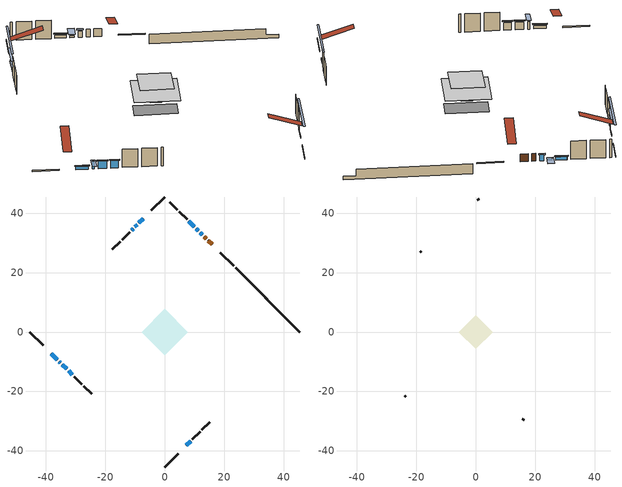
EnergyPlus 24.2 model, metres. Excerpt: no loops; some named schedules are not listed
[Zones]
conditioned space
 floor outside (Floor1 construction): -1.9,0 0,1.9 1.9,0 0,-1.9 z1.37
 floor adiabatic (AdiabaticFloorConstruction): -7.74,0 0,7.74 7.74,0 0,-7.74 z3.81
 floor foundation (Slab1 construction): -5.39,1.94 -1.94,5.39 5.39,-1.94 1.94,-5.39 z-1.22
 wall outside (RimJoist1 construction): 0,-45.38 4.49,-40.89 / -45.38,0 -40.89,-4.49 / 0,45.38 -4.49,40.89 / 23.17,22.21 18.68,26.7 z1.37:1.67
 wall outside (AdiabaticWallConstruction 1): 15.92,29.47 14.62,30.76 / 13.97,31.42 13.32,32.06 z1.37:3.4
 wall outside (AdiabaticWallConstruction): 12.67,32.72 11.98,33.4 z1.37:2.97; -38.13,-7.26 -36.08,-9.31 / 9.97,35.41 8.14,37.25 z1.37:2.18; -35.42,-9.96 -35.1,-10.29 z1.37:3.4; 7.26,-38.13 8.66,-36.72 / -7.26,38.13 -8.66,36.72 / 11.33,34.06 10.63,34.76 z1.37:1.85; -9.31,36.07 -10.02,35.37 z1.37:2.36; -34.44,-10.94 -33,-12.38 z1.37:3.3; -32.35,-13.03 -31.04,-14.35 z1.37:3.35; -10.67,34.71 -11.14,34.24 z1.37:2.29
 wall outside (Wall1 construction): 9.31,-36.07 11.86,-33.52 / -30.38,-15 -27.83,-17.55 / -11.79,33.59 -14.34,31.04 / 7.48,37.9 4.93,40.45 z1.37:6.25
 wall outside (Wall2 construction): 12.52,-32.86 15.11,-30.27 / -27.18,-18.21 -24.58,-20.8 / -15,30.39 -17.59,27.79 / 4.28,41.11 1.68,43.7 z1.37:6.25
 wall foundation (FoundationWall1 construction): 23.83,21.55,-1.22 23.83,21.55,1.37 43.23,2.16,1.37 43.23,2.16,-0.32 45.38,0,-0.32 45.38,0,-1.22
 window (WindowConstruction 6): 12.67,32.72 11.98,33.4 z1.37:2.97
 window (WindowConstruction 5): -38.12,-7.26 -36.08,-9.31 z1.37:2.18
 window (WindowConstruction 7): -35.42,-9.96 -35.1,-10.29 z1.37:3.4
 window (WindowConstruction 8): 7.26,-38.12 8.66,-36.73 z1.37:1.85
 window (WindowConstruction 9): -7.26,38.12 -8.66,36.73 z1.37:1.85
 window (WindowConstruction 10): 11.33,34.06 10.63,34.76 z1.37:1.85
 window (WindowConstruction): -9.31,36.07 -10.01,35.37 z1.37:2.36
 window (WindowConstruction 1): -34.44,-10.94 -33.01,-12.38 z1.37:3.3
 window (WindowConstruction 2): -32.35,-13.03 -31.04,-14.34 z1.37:3.35
 window (WindowConstruction 3): -10.67,34.71 -11.14,34.25 z1.37:2.28
 window (WindowConstruction 4): 9.97,35.41 8.14,37.25 z1.37:2.18
 door (Door): 15.92,29.47 14.62,30.76 z1.37:3.4
 door (Door 1): 13.97,31.42 13.32,32.06 z1.37:3.4
 ceiling adiabatic (AdiabaticFloorConstruction): 0,-7.74 7.74,0 0,7.74 -7.74,0 z3.81
attic - vented
 floor to conditioned space (Floor2 construction Reversed): -5.67,0 0,5.67 5.67,0 0,-5.67 z6.25
 wall outside (Wall3 construction): 15.77,-29.61 16.14,-29.24 / -23.93,-21.46 -23.56,-21.83 / -18.25,27.13 -18.62,26.77 / 1.03,44.36 0.66,44.73 z1.37:6.25
 roof outside (Roof1 construction): 6.6,-38.78,6.25 1.08,-33.26,8.85 -0.38,-34.71,8.85 5.15,-40.24,6.25; -38.78,-6.6,6.25 -33.26,-1.08,8.85 -34.71,0.38,8.85 -40.24,-5.15,6.25; -6.6,38.78,6.25 -1.08,33.26,8.85 0.38,34.71,8.85 -5.15,40.24,6.25; 16.57,28.81,6.25 11.05,23.29,8.85 12.51,21.83,8.85 18.03,27.36,6.25
shading: 11.77,33.61 12.88,32.51 13.31,32.94 12.2,34.04 z3.27; -35.87,-9.52 -38.34,-7.05 -38.66,-7.37 -36.19,-9.84 z2.48; -34.89,-10.5 -35.63,-9.75 -37.79,-11.91 -37.04,-12.65 z3.7; 12.75,-32.63 3.16,-42.22 3.49,-42.55 13.08,-32.96 z7.64; -12.75,32.63 -3.16,42.22 -3.49,42.55 -13.08,32.96 z7.64; 10.42,34.97 11.54,33.85 13.7,36 12.57,37.12 z2.15; -11.95,33.43 -7.38,38.01 -7.7,38.33 -12.28,33.76 z5.1; -32.79,-12.59 -34.65,-10.73 -34.98,-11.06 -33.12,-12.91 z3.6; -30.83,-14.56 -32.56,-12.82 -32.88,-13.15 -31.15,-14.88 z3.65; -12,33.38 -9.81,35.57 -10.14,35.9 -12.32,33.71 z3.5; 7.93,37.46 10.18,35.2 10.51,35.53 8.25,37.78 z2.48
[Building]
Building 1: Terrain=Suburbs
[Site:Location]
Calgary Intl AP_AB: Latitude {deg}=51.11; Longitude {deg}=-114.02; Time Zone {hr}=-7; Elevation {m}=1084; Keep Site Location Information=Yes
[Site:GroundTemperature:Shallow]
0.326196, -1.55603, -1.70677, -0.813554, 2.7722, 6.34125, 9.43543, 11.3955, 11.562, 9.96783, 6.95256, 3.49299
[Site:WaterMainsTemperature]
Calculation Method=Schedule; Temperature Schedule=mains temperature schedule
[Material] Roughness=Rough; Thermal Absorptance=0.9
Name | Thickness {m} | Conductivity {W/m-K} | Density {kg/m3} | Specific Heat {J/kg-K} | Solar Absorptance | Visible Absorptance
asphalt or fiberglass shingles | 0.00635 | 0.162714 | 1121.4 | 1465.45 | 0.4 | 0.4
ceiling loosefill ins | 0.169333 | 0.0480833 | 16.02 | 1046.75 | 0.7 | 0.7
ceiling stud and cavity | 0.1397 | 0.419767 | 65.682 | 1177.47 | 0.7 | 0.7
concrete 4.0 in. | 0.1016 | 1.803125 | 2242.8 | 837.4 | 0.7 | 0.7
concrete 8.0 in. | 0.2032 | 1.803125 | 2242.8 | 837.4 | 0.7 | 0.7
door material | 0.04445 | 0.0451087 | 512.64 | 1214.23 | 0.7 | 0.7
exterior vertical ins | 0.00277415 | 0.029427 | 32.04 | 1214.23 | 0.7 | 0.7
floor covering | 0.0127 | 0.0433444 | 54.468 | 1339.84 | 0.6 | 0.6
floor rigid ins | 0.051816 | 0.029427 | 32.04 | 1214.23 | 0.7 | 0.7
floor rigid ins 1; wall rigid ins | 0.512978 | 0.029427 | 32.04 | 1214.23 | 0.7 | 0.7
floor stud and cavity | 0.1397 | 0.338764 | 92.3553 | 1139.71 | 0.7 | 0.7
floor stud and cavity 1 | 0.1397 | 1.75129 | 37.0049 | 1207.88 | 0.7 | 0.7
furniture material conditioned space 1 | 0.1524 | 0.115458 | 640.8 | 1214.23 | 0.6 | 0.6
gypsum board | 0.0127 | 0.160291 | 801 | 837.4 | 0.6 | 0.6
gypsum board 1 | 0.0127 | 0.160291 | 801 | 837.4 | 0.7 | 0.7
osb sheathing 0.5 in. | 0.0127 | 0.115458 | 512.64 | 1214.23 | 0.7 | 0.7
osb sheathing 0.75 in. | 0.01905 | 0.115458 | 512.64 | 1214.23 | 0.7 | 0.7
osb sheathing 2.0 in. | 0.0508 | 0.115458 | 512.64 | 1214.23 | 0.7 | 0.7
rim joist stud and cavity | 0.0508 | 0.0285197 | 125.044 | 1163.47 | 0.6 | 0.6
slab rigid ins | 0.000517642 | 0.029427 | 32.04 | 1214.23 | 0.7 | 0.7
wall stud and cavity | 0.1397 | 0.109584 | 139.0536 | 1170.24 | 0.7 | 0.7
wall stud and cavity 1 | 0.1397 | 0.109735 | 139.0536 | 1170.24 | 0.7 | 0.7
wall stud and cavity 2 | 0.0889 | 6.9971 | 50.32683 | 1063.81 | 0.6 | 0.6
wall stud and cavity 3 | 0.0889 | 0.380278 | 52.3479 | 1209.89 | 0.7 | 0.7
wall stud and cavity 4 | 0.0889 | 0.391764 | 83.0341 | 1211.67 | 0.7 | 0.7
wood siding | 0.0254 | 0.102417 | 544.68 | 1172.36 | 0.4 | 0.4
wood siding 1 | 0.00254 | 0.102417 | 544.68 | 1172.36 | 0.4 | 0.4
wood siding 2; wood siding 3; wood siding 4 | 0.0254 | 0.102417 | 544.68 | 1172.36 | 0.7 | 0.7
[WindowMaterial:SimpleGlazingSystem]
Name | U-Factor {W/m2-K} | Solar Heat Gain Coefficient
WindowMaterial | 4.800749 | 0.65
WindowMaterial 1 | 2.91338 | 0.67
WindowMaterial 2 | 3.863879 | 0.7
WindowMaterial 3 | 3.05079 | 0.53
WindowMaterial 4 | 4.68776 | 0.65
WindowMaterial 5 | 4.59748 | 0.66
WindowMaterial 6 | 2.779381 | 0.66
WindowMaterial 7 | 2.99003 | 0.61
WindowMaterial 8 | 5.54002 | 0.61
[Construction]
AdiabaticFloorConstruction: floor stud and cavity 1, floor rigid ins 1, osb sheathing 0.75 in., floor covering
AdiabaticWallConstruction: wood siding 3, wall rigid ins, wall stud and cavity 3, gypsum board
AdiabaticWallConstruction 1: wood siding 4, wall rigid ins, wall stud and cavity 3, gypsum board
Door; Door 1: door material
Floor1 construction: floor stud and cavity, floor rigid ins, osb sheathing 0.75 in., floor covering
Floor2 construction Reversed: gypsum board, ceiling stud and cavity, ceiling loosefill ins
FoundationWall1 construction: concrete 8.0 in., gypsum board 1
furniture construction conditioned space 1: furniture material conditioned space 1
PartitionWallConstruction: gypsum board, wall stud and cavity 4, gypsum board
RimJoist1 construction: wood siding 2, osb sheathing 2.0 in., rim joist stud and cavity
Roof1 construction: asphalt or fiberglass shingles
Slab1 construction: slab rigid ins, concrete 4.0 in.
Wall1 construction: wood siding, osb sheathing 0.5 in., wall stud and cavity, gypsum board
Wall2 construction: wood siding, osb sheathing 0.5 in., wall stud and cavity 1, gypsum board
Wall3 construction: wood siding 1, wall stud and cavity 2
WindowConstruction: WindowMaterial
WindowConstruction 1: WindowMaterial 1
WindowConstruction 10; WindowConstruction 8; WindowConstruction 9: WindowMaterial 8
WindowConstruction 2: WindowMaterial 2
WindowConstruction 3: WindowMaterial 3
WindowConstruction 4: WindowMaterial 4
WindowConstruction 5: WindowMaterial 5
WindowConstruction 6: WindowMaterial 6
WindowConstruction 7: WindowMaterial 7
[Zone] Multiplier=1; Part of Total Floor Area=Yes
Name | Volume {m3}
attic - vented | 27.1684
conditioned space | 441.7
[Space]
Name | Zone | Volume {m3}
attic - vented 1 | attic - vented | 27.1684
conditioned space 1 | conditioned space | 441.7
[ZoneInfiltration:EffectiveLeakageArea]
infil attic - vented 1: Zone or Space=attic - vented 1; Schedule=Always On Discrete; Effective Air Leakage Area {cm2}=2204.23; Stack Coefficient=0.000520147; Wind Coefficient=1.54093e-05
[ZoneMixing]
whole house fan mix: Zone or Space=attic - vented; Schedule=Always On Continuous; Design Flow Rate Calculation Method=Flow/Zone; Design Flow Rate {m3/s}=0; Source Zone or Space=conditioned space
[SurfaceProperty:ExposedFoundationPerimeter]
Slab1: Exposed Perimeter Calculation Method=TotalExposedPerimeter; Total Exposed Perimeter {m}=30.48
[InternalMass] Zone or ZoneList=conditioned space; Space or SpaceList=conditioned space 1
Name | Construction | Surface Area {m2}
furniture mass conditioned space 1 | furniture construction conditioned space 1 | 71.0362
partition wall mass | PartitionWallConstruction | 177.59
[Lights]
interior lighting: Zone or ZoneList or Space or SpaceList=conditioned space 1; Schedule=interior lighting schedule; Design Level Calculation Method=LightingLevel; Lighting Level {W}=343.2; Return Air Fraction=0; Fraction Radiant=0.6; Fraction Visible=0.2; Fraction Replaceable=1
[People]
occupants: Zone or ZoneList or Space or SpaceList=conditioned space 1; Number of People Schedule=occupants schedule; Number of People Calculation Method=People; Number of People=3; Fraction Radiant=0.314171; Sensible Heat Fraction=0.56303; Activity Level Schedule=occupants activity schedule; Carbon Dioxide Generation Rate {m3/s-W}=0; Enable ASHRAE 55 Comfort Warnings=No; Mean Radiant Temperature Calculation Type=EnclosureAveraged
[ElectricEquipment] Zone or ZoneList or Space or SpaceList=conditioned space 1; Design Level Calculation Method=EquipmentLevel
Name | Schedule | Design Level {W} | Fraction Latent | Fraction Radiant | Fraction Lost
clothes dryer | clothes dryer schedule | 140.772 | 0.015 | 0.081 | 0.85
clothes washer | clothes washer schedule | 32.1985 | 0.03 | 0.162 | 0.7
cooking range | cooking range schedule | 215.147 | 0.08 | 0.432 | 0.2
dishwasher | dishwasher schedule | 66.8632 | 0.3 | 0.18 | 0.4
fridge | fridge schedule | 72.9452 | 0 | 0.6 | 0
mech vent house fan | mech vent house fan schedule | 0 | 0 | 0 | 1
mech vent house fan cfis | mech vent house fan cfis schedule | 0 | 0 | 0 | 0
misc plug loads | misc plug loads schedule | 494.7 | 0.045 | 0.513 | 0.1
whole house fan | Always On Discrete | 0 | 0 | 0 | 1
[OtherEquipment] Zone or ZoneList or Space or SpaceList=conditioned space 1; Design Level Calculation Method=EquipmentLevel
Name | Fuel Type | Schedule | Design Level {W} | Fraction Latent | Fraction Radiant | Fraction Lost
clothes dryer 1 | Electricity | clothes dryer schedule | 0 | 0.015 | 0.081 | 0.85
cooking range 1 | Electricity | cooking range schedule | 0 | 0.08 | 0.432 | 0.2
general water use latent | None | general water use schedule | 62.594 | 1 | 0 | 0
general water use sensible | None | general water use schedule | -61.6891 | 0 | 0.6 | 0
mech vent house fan latent load | None | Always On Discrete | 0 | 1 | 0 | 0
mech vent house fan sensible load | None | Always On Discrete | 0 | 0 | 0 | 0
water heater energy adjustment1 | NaturalGas | Always On Discrete | 0.01 | 0 | 0 | 1
[ZoneInfiltration:DesignFlowRate] Zone or ZoneList or Space or SpaceList=conditioned space 1; Schedule=Always On Discrete; Design Flow Rate Calculation Method=Flow/Zone; Design Flow Rate {m3/s}=0
infil flow; natural vent flow; whole house fan flow
[Foundation:Kiva]
Foundation Kiva 1: Initial Indoor Air Temperature {C}=18; Wall Height Above Grade {m}=1.37002; Wall Depth Below Slab {m}=0.2032; Custom Block Material Name 1=exterior vertical ins; Custom Block Depth 1 {m}=2.59001; Custom Block X Position 1 {m}=0.2159; Custom Block Z Position 1 {m}=0
[Foundation:Kiva:Settings]
Soil Conductivity {W/m-K}=0.849921; Soil Density {kg/m3}=1842.3; Soil Specific Heat {J/kg-K}=418.7; Ground Solar Absorptivity=0.9; Ground Thermal Absorptivity=0.9; Ground Surface Roughness {m}=0.03; Far-Field Width {m}=40; Deep-Ground Boundary Condition=ZeroFlux; Deep-Ground Depth {m}=40; Minimum Cell Dimension {m}=0.2; Maximum Cell Growth Coefficient=3; Simulation Timestep=Timestep
[Exterior:Lights]
exterior lighting: Schedule=exterior lighting schedule; Design Level {W}=75.6
[Schedule:Constant]
Name | Hourly Value
Always On Continuous; mech vent house fan schedule; mech vent house fan cfis schedule; Always On Discrete | 1
occupants activity schedule | 117.228
fridge schedule | 0
[Schedule:Day:Interval]
interior lighting schedule day: No, 01:00, 0.108182, 04:00, 0.0901515, 05:00, 0.0991667, 06:00, 0.162273, 07:00, 0.270455, 08:00, 0.342576, 10:00, 0.369621, 11:00, 0.351591, 12:00, 0.333561, 13:00, 0.324545, 14:00, 0.31553, 15:00, 0.333561, 16:00, 0.369621, 17:00, 0.450758, 18:00, 0.585985, 19:00, 0.775303, 20:00, 0.955606, 21:00, 0.991667, 22:00, 0.712197, 23:00, 0.360606, 24:00, 0.162273
interior lighting schedule default day: No, 24:00, 0
[Schedule:Week:Daily]
interior lighting schedule Week Rule - Jan1-Jan27: interior lighting schedule day, interior lighting schedule day, interior lighting schedule day, interior lighting schedule day, interior lighting schedule day, interior lighting schedule day, interior lighting schedule day, interior lighting schedule default day, interior lighting schedule default day, interior lighting schedule default day, interior lighting schedule default day, interior lighting schedule default day
interior lighting schedule Week Rule - Jan28-Feb3: interior lighting schedule day, interior lighting schedule day, interior lighting schedule day, interior lighting schedule day, interior lighting schedule day 1, interior lighting schedule day 1, interior lighting schedule day 1, interior lighting schedule default day, interior lighting schedule default day, interior lighting schedule default day, interior lighting schedule default day, interior lighting schedule default day
interior lighting schedule Week Rule - Feb4-Feb24: interior lighting schedule day 1, interior lighting schedule day 1, interior lighting schedule day 1, interior lighting schedule day 1, interior lighting schedule day 1, interior lighting schedule day 1, interior lighting schedule day 1, interior lighting schedule default day, interior lighting schedule default day, interior lighting schedule default day, interior lighting schedule default day, interior lighting schedule default day
interior lighting schedule Week Rule - Feb25-Mar3: interior lighting schedule day 1, interior lighting schedule day 1, interior lighting schedule day 1, interior lighting schedule day 1, interior lighting schedule day 2, interior lighting schedule day 2, interior lighting schedule day 2, interior lighting schedule default day, interior lighting schedule default day, interior lighting schedule default day, interior lighting schedule default day, interior lighting schedule default day
interior lighting schedule Week Rule - Mar4-Mar31: interior lighting schedule day 2, interior lighting schedule day 2, interior lighting schedule day 2, interior lighting schedule day 2, interior lighting schedule day 2, interior lighting schedule day 2, interior lighting schedule day 2, interior lighting schedule default day, interior lighting schedule default day, interior lighting schedule default day, interior lighting schedule default day, interior lighting schedule default day
interior lighting schedule Week Rule - Apr1-Apr28: interior lighting schedule day 3, interior lighting schedule day 3, interior lighting schedule day 3, interior lighting schedule day 3, interior lighting schedule day 3, interior lighting schedule day 3, interior lighting schedule day 3, interior lighting schedule default day, interior lighting schedule default day, interior lighting schedule default day, interior lighting schedule default day, interior lighting schedule default day
interior lighting schedule Week Rule - Apr29-May5: interior lighting schedule day 3, interior lighting schedule day 3, interior lighting schedule day 4, interior lighting schedule day 4, interior lighting schedule day 4, interior lighting schedule day 4, interior lighting schedule day 4, interior lighting schedule default day, interior lighting schedule default day, interior lighting schedule default day, interior lighting schedule default day, interior lighting schedule default day
interior lighting schedule Week Rule - May6-May26: interior lighting schedule day 4, interior lighting schedule day 4, interior lighting schedule day 4, interior lighting schedule day 4, interior lighting schedule day 4, interior lighting schedule day 4, interior lighting schedule day 4, interior lighting schedule default day, interior lighting schedule default day, interior lighting schedule default day, interior lighting schedule default day, interior lighting schedule default day
interior lighting schedule Week Rule - May27-Jun2: interior lighting schedule day 4, interior lighting schedule day 4, interior lighting schedule day 4, interior lighting schedule day 4, interior lighting schedule day 4, interior lighting schedule day 5, interior lighting schedule day 5, interior lighting schedule default day, interior lighting schedule default day, interior lighting schedule default day, interior lighting schedule default day, interior lighting schedule default day
interior lighting schedule Week Rule - Jun3-Jun30: interior lighting schedule day 5, interior lighting schedule day 5, interior lighting schedule day 5, interior lighting schedule day 5, interior lighting schedule day 5, interior lighting schedule day 5, interior lighting schedule day 5, interior lighting schedule default day, interior lighting schedule default day, interior lighting schedule default day, interior lighting schedule default day, interior lighting schedule default day
interior lighting schedule Week Rule - Jul1-Jul28: interior lighting schedule day 6, interior lighting schedule day 6, interior lighting schedule day 6, interior lighting schedule day 6, interior lighting schedule day 6, interior lighting schedule day 6, interior lighting schedule day 6, interior lighting schedule default day, interior lighting schedule default day, interior lighting schedule default day, interior lighting schedule default day, interior lighting schedule default day
interior lighting schedule Week Rule - Jul29-Aug4: interior lighting schedule day 6, interior lighting schedule day 6, interior lighting schedule day 6, interior lighting schedule day 7, interior lighting schedule day 7, interior lighting schedule day 7, interior lighting schedule day 7, interior lighting schedule default day, interior lighting schedule default day, interior lighting schedule default day, interior lighting schedule default day, interior lighting schedule default day
interior lighting schedule Week Rule - Aug5-Aug25: interior lighting schedule day 7, interior lighting schedule day 7, interior lighting schedule day 7, interior lighting schedule day 7, interior lighting schedule day 7, interior lighting schedule day 7, interior lighting schedule day 7, interior lighting schedule default day, interior lighting schedule default day, interior lighting schedule default day, interior lighting schedule default day, interior lighting schedule default day
interior lighting schedule Week Rule - Aug26-Sep1: interior lighting schedule day 7, interior lighting schedule day 7, interior lighting schedule day 7, interior lighting schedule day 7, interior lighting schedule day 7, interior lighting schedule day 7, interior lighting schedule day 8, interior lighting schedule default day, interior lighting schedule default day, interior lighting schedule default day, interior lighting schedule default day, interior lighting schedule default day
interior lighting schedule Week Rule - Sep2-Sep29: interior lighting schedule day 8, interior lighting schedule day 8, interior lighting schedule day 8, interior lighting schedule day 8, interior lighting schedule day 8, interior lighting schedule day 8, interior lighting schedule day 8, interior lighting schedule default day, interior lighting schedule default day, interior lighting schedule default day, interior lighting schedule default day, interior lighting schedule default day
interior lighting schedule Week Rule - Sep30-Oct6: interior lighting schedule day 8, interior lighting schedule day 9, interior lighting schedule day 9, interior lighting schedule day 9, interior lighting schedule day 9, interior lighting schedule day 9, interior lighting schedule day 9, interior lighting schedule default day, interior lighting schedule default day, interior lighting schedule default day, interior lighting schedule default day, interior lighting schedule default day
interior lighting schedule Week Rule - Oct7-Oct27: interior lighting schedule day 9, interior lighting schedule day 9, interior lighting schedule day 9, interior lighting schedule day 9, interior lighting schedule day 9, interior lighting schedule day 9, interior lighting schedule day 9, interior lighting schedule default day, interior lighting schedule default day, interior lighting schedule default day, interior lighting schedule default day, interior lighting schedule default day
interior lighting schedule Week Rule - Oct28-Nov3: interior lighting schedule day 9, interior lighting schedule day 9, interior lighting schedule day 9, interior lighting schedule day 9, interior lighting schedule day 10, interior lighting schedule day 10, interior lighting schedule day 10, interior lighting schedule default day, interior lighting schedule default day, interior lighting schedule default day, interior lighting schedule default day, interior lighting schedule default day
interior lighting schedule Week Rule - Nov4-Nov24: interior lighting schedule day 10, interior lighting schedule day 10, interior lighting schedule day 10, interior lighting schedule day 10, interior lighting schedule day 10, interior lighting schedule day 10, interior lighting schedule day 10, interior lighting schedule default day, interior lighting schedule default day, interior lighting schedule default day, interior lighting schedule default day, interior lighting schedule default day
interior lighting schedule Week Rule - Nov25-Dec1: interior lighting schedule day 10, interior lighting schedule day 10, interior lighting schedule day 10, interior lighting schedule day 10, interior lighting schedule day 10, interior lighting schedule day 10, interior lighting schedule day 11, interior lighting schedule default day, interior lighting schedule default day, interior lighting schedule default day, interior lighting schedule default day, interior lighting schedule default day
interior lighting schedule Week Rule - Dec2-Dec31: interior lighting schedule day 11, interior lighting schedule day 11, interior lighting schedule day 11, interior lighting schedule day 11, interior lighting schedule day 11, interior lighting schedule day 11, interior lighting schedule day 11, interior lighting schedule default day, interior lighting schedule default day, interior lighting schedule default day, interior lighting schedule default day, interior lighting schedule default day
occupants schedule Week Rule - Jan1-Dec31: occupants schedule day, occupants schedule day, occupants schedule day, occupants schedule day, occupants schedule day, occupants schedule day, occupants schedule day, occupants schedule default day, occupants schedule default day, occupants schedule default day, occupants schedule default day, occupants schedule default day
clothes dryer schedule Week Rule - Jan1-Dec31: clothes dryer schedule day, clothes dryer schedule day, clothes dryer schedule day, clothes dryer schedule day, clothes dryer schedule day, clothes dryer schedule day, clothes dryer schedule day, clothes dryer schedule default day, clothes dryer schedule default day, clothes dryer schedule default day, clothes dryer schedule default day, clothes dryer schedule default day
clothes washer schedule Week Rule - Jan1-Dec31: clothes washer schedule day, clothes washer schedule day, clothes washer schedule day, clothes washer schedule day, clothes washer schedule day, clothes washer schedule day, clothes washer schedule day, clothes washer schedule default day, clothes washer schedule default day, clothes washer schedule default day, clothes washer schedule default day, clothes washer schedule default day
cooking range schedule Week Rule - Jan1-Dec31: cooking range schedule day, cooking range schedule day, cooking range schedule day, cooking range schedule day, cooking range schedule day, cooking range schedule day, cooking range schedule day, cooking range schedule default day, cooking range schedule default day, cooking range schedule default day, cooking range schedule default day, cooking range schedule default day
dishwasher schedule Week Rule - Jan1-Dec31: dishwasher schedule day, dishwasher schedule day, dishwasher schedule day, dishwasher schedule day, dishwasher schedule day, dishwasher schedule day, dishwasher schedule day, dishwasher schedule default day, dishwasher schedule default day, dishwasher schedule default day, dishwasher schedule default day, dishwasher schedule default day
misc plug loads schedule Week Rule - Jan1-Dec31: misc plug loads schedule day, misc plug loads schedule day, misc plug loads schedule day, misc plug loads schedule day, misc plug loads schedule day, misc plug loads schedule day, misc plug loads schedule day, misc plug loads schedule default day, misc plug loads schedule default day, misc plug loads schedule default day, misc plug loads schedule default day, misc plug loads schedule default day
general water use schedule Week Rule - Jan1-Dec31: general water use schedule day, general water use schedule day, general water use schedule day, general water use schedule day, general water use schedule day, general water use schedule day, general water use schedule day, general water use schedule default day, general water use schedule default day, general water use schedule default day, general water use schedule default day, general water use schedule default day
exterior lighting schedule Week Rule - Jan1-Jan27: exterior lighting schedule day, exterior lighting schedule day, exterior lighting schedule day, exterior lighting schedule day, exterior lighting schedule day, exterior lighting schedule day, exterior lighting schedule day, exterior lighting schedule default day, exterior lighting schedule default day, exterior lighting schedule default day, exterior lighting schedule default day, exterior lighting schedule default day
exterior lighting schedule Week Rule - Jan28-Feb3: exterior lighting schedule day, exterior lighting schedule day, exterior lighting schedule day, exterior lighting schedule day, exterior lighting schedule day 1, exterior lighting schedule day 1, exterior lighting schedule day 1, exterior lighting schedule default day, exterior lighting schedule default day, exterior lighting schedule default day, exterior lighting schedule default day, exterior lighting schedule default day
exterior lighting schedule Week Rule - Feb4-Feb24: exterior lighting schedule day 1, exterior lighting schedule day 1, exterior lighting schedule day 1, exterior lighting schedule day 1, exterior lighting schedule day 1, exterior lighting schedule day 1, exterior lighting schedule day 1, exterior lighting schedule default day, exterior lighting schedule default day, exterior lighting schedule default day, exterior lighting schedule default day, exterior lighting schedule default day
exterior lighting schedule Week Rule - Feb25-Mar3: exterior lighting schedule day 1, exterior lighting schedule day 1, exterior lighting schedule day 1, exterior lighting schedule day 1, exterior lighting schedule day 2, exterior lighting schedule day 2, exterior lighting schedule day 2, exterior lighting schedule default day, exterior lighting schedule default day, exterior lighting schedule default day, exterior lighting schedule default day, exterior lighting schedule default day
exterior lighting schedule Week Rule - Mar4-Mar31: exterior lighting schedule day 2, exterior lighting schedule day 2, exterior lighting schedule day 2, exterior lighting schedule day 2, exterior lighting schedule day 2, exterior lighting schedule day 2, exterior lighting schedule day 2, exterior lighting schedule default day, exterior lighting schedule default day, exterior lighting schedule default day, exterior lighting schedule default day, exterior lighting schedule default day
exterior lighting schedule Week Rule - Apr1-Apr28: exterior lighting schedule day 3, exterior lighting schedule day 3, exterior lighting schedule day 3, exterior lighting schedule day 3, exterior lighting schedule day 3, exterior lighting schedule day 3, exterior lighting schedule day 3, exterior lighting schedule default day, exterior lighting schedule default day, exterior lighting schedule default day, exterior lighting schedule default day, exterior lighting schedule default day
exterior lighting schedule Week Rule - Apr29-May5: exterior lighting schedule day 3, exterior lighting schedule day 3, exterior lighting schedule day 4, exterior lighting schedule day 4, exterior lighting schedule day 4, exterior lighting schedule day 4, exterior lighting schedule day 4, exterior lighting schedule default day, exterior lighting schedule default day, exterior lighting schedule default day, exterior lighting schedule default day, exterior lighting schedule default day
exterior lighting schedule Week Rule - May6-May26: exterior lighting schedule day 4, exterior lighting schedule day 4, exterior lighting schedule day 4, exterior lighting schedule day 4, exterior lighting schedule day 4, exterior lighting schedule day 4, exterior lighting schedule day 4, exterior lighting schedule default day, exterior lighting schedule default day, exterior lighting schedule default day, exterior lighting schedule default day, exterior lighting schedule default day
exterior lighting schedule Week Rule - May27-Jun2: exterior lighting schedule day 4, exterior lighting schedule day 4, exterior lighting schedule day 4, exterior lighting schedule day 4, exterior lighting schedule day 4, exterior lighting schedule day 5, exterior lighting schedule day 5, exterior lighting schedule default day, exterior lighting schedule default day, exterior lighting schedule default day, exterior lighting schedule default day, exterior lighting schedule default day
exterior lighting schedule Week Rule - Jun3-Jun30: exterior lighting schedule day 5, exterior lighting schedule day 5, exterior lighting schedule day 5, exterior lighting schedule day 5, exterior lighting schedule day 5, exterior lighting schedule day 5, exterior lighting schedule day 5, exterior lighting schedule default day, exterior lighting schedule default day, exterior lighting schedule default day, exterior lighting schedule default day, exterior lighting schedule default day
exterior lighting schedule Week Rule - Jul1-Jul28: exterior lighting schedule day 6, exterior lighting schedule day 6, exterior lighting schedule day 6, exterior lighting schedule day 6, exterior lighting schedule day 6, exterior lighting schedule day 6, exterior lighting schedule day 6, exterior lighting schedule default day, exterior lighting schedule default day, exterior lighting schedule default day, exterior lighting schedule default day, exterior lighting schedule default day
exterior lighting schedule Week Rule - Jul29-Aug4: exterior lighting schedule day 6, exterior lighting schedule day 6, exterior lighting schedule day 6, exterior lighting schedule day 7, exterior lighting schedule day 7, exterior lighting schedule day 7, exterior lighting schedule day 7, exterior lighting schedule default day, exterior lighting schedule default day, exterior lighting schedule default day, exterior lighting schedule default day, exterior lighting schedule default day
exterior lighting schedule Week Rule - Aug5-Aug25: exterior lighting schedule day 7, exterior lighting schedule day 7, exterior lighting schedule day 7, exterior lighting schedule day 7, exterior lighting schedule day 7, exterior lighting schedule day 7, exterior lighting schedule day 7, exterior lighting schedule default day, exterior lighting schedule default day, exterior lighting schedule default day, exterior lighting schedule default day, exterior lighting schedule default day
exterior lighting schedule Week Rule - Aug26-Sep1: exterior lighting schedule day 7, exterior lighting schedule day 7, exterior lighting schedule day 7, exterior lighting schedule day 7, exterior lighting schedule day 7, exterior lighting schedule day 7, exterior lighting schedule day 8, exterior lighting schedule default day, exterior lighting schedule default day, exterior lighting schedule default day, exterior lighting schedule default day, exterior lighting schedule default day
exterior lighting schedule Week Rule - Sep2-Sep29: exterior lighting schedule day 8, exterior lighting schedule day 8, exterior lighting schedule day 8, exterior lighting schedule day 8, exterior lighting schedule day 8, exterior lighting schedule day 8, exterior lighting schedule day 8, exterior lighting schedule default day, exterior lighting schedule default day, exterior lighting schedule default day, exterior lighting schedule default day, exterior lighting schedule default day
exterior lighting schedule Week Rule - Sep30-Oct6: exterior lighting schedule day 8, exterior lighting schedule day 9, exterior lighting schedule day 9, exterior lighting schedule day 9, exterior lighting schedule day 9, exterior lighting schedule day 9, exterior lighting schedule day 9, exterior lighting schedule default day, exterior lighting schedule default day, exterior lighting schedule default day, exterior lighting schedule default day, exterior lighting schedule default day
exterior lighting schedule Week Rule - Oct7-Oct27: exterior lighting schedule day 9, exterior lighting schedule day 9, exterior lighting schedule day 9, exterior lighting schedule day 9, exterior lighting schedule day 9, exterior lighting schedule day 9, exterior lighting schedule day 9, exterior lighting schedule default day, exterior lighting schedule default day, exterior lighting schedule default day, exterior lighting schedule default day, exterior lighting schedule default day
exterior lighting schedule Week Rule - Oct28-Nov3: exterior lighting schedule day 9, exterior lighting schedule day 9, exterior lighting schedule day 9, exterior lighting schedule day 9, exterior lighting schedule day 10, exterior lighting schedule day 10, exterior lighting schedule day 10, exterior lighting schedule default day, exterior lighting schedule default day, exterior lighting schedule default day, exterior lighting schedule default day, exterior lighting schedule default day
exterior lighting schedule Week Rule - Nov4-Nov24: exterior lighting schedule day 10, exterior lighting schedule day 10, exterior lighting schedule day 10, exterior lighting schedule day 10, exterior lighting schedule day 10, exterior lighting schedule day 10, exterior lighting schedule day 10, exterior lighting schedule default day, exterior lighting schedule default day, exterior lighting schedule default day, exterior lighting schedule default day, exterior lighting schedule default day
exterior lighting schedule Week Rule - Nov25-Dec1: exterior lighting schedule day 10, exterior lighting schedule day 10, exterior lighting schedule day 10, exterior lighting schedule day 10, exterior lighting schedule day 10, exterior lighting schedule day 10, exterior lighting schedule day 11, exterior lighting schedule default day, exterior lighting schedule default day, exterior lighting schedule default day, exterior lighting schedule default day, exterior lighting schedule default day
exterior lighting schedule Week Rule - Dec2-Dec31: exterior lighting schedule day 11, exterior lighting schedule day 11, exterior lighting schedule day 11, exterior lighting schedule day 11, exterior lighting schedule day 11, exterior lighting schedule day 11, exterior lighting schedule day 11, exterior lighting schedule default day, exterior lighting schedule default day, exterior lighting schedule default day, exterior lighting schedule default day, exterior lighting schedule default day
[Schedule:Year]
interior lighting schedule: interior lighting schedule Week Rule - Jan1-Jan27, 1, 1, 1, 27, interior lighting schedule Week Rule - Jan28-Feb3, 1, 28, 2, 3, interior lighting schedule Week Rule - Feb4-Feb24, 2, 4, 2, 24, interior lighting schedule Week Rule - Feb25-Mar3, 2, 25, 3, 3, interior lighting schedule Week Rule - Mar4-Mar31, 3, 4, 3, 31, interior lighting schedule Week Rule - Apr1-Apr28, 4, 1, 4, 28, interior lighting schedule Week Rule - Apr29-May5, 4, 29, 5, 5, interior lighting schedule Week Rule - May6-May26, 5, 6, 5, 26, interior lighting schedule Week Rule - May27-Jun2, 5, 27, 6, 2, interior lighting schedule Week Rule - Jun3-Jun30, 6, 3, 6, 30, interior lighting schedule Week Rule - Jul1-Jul28, 7, 1, 7, 28, interior lighting schedule Week Rule - Jul29-Aug4, 7, 29, 8, 4, interior lighting schedule Week Rule - Aug5-Aug25, 8, 5, 8, 25, interior lighting schedule Week Rule - Aug26-Sep1, 8, 26, 9, 1, interior lighting schedule Week Rule - Sep2-Sep29, 9, 2, 9, 29, interior lighting schedule Week Rule - Sep30-Oct6, 9, 30, 10, 6, interior lighting schedule Week Rule - Oct7-Oct27, 10, 7, 10, 27, interior lighting schedule Week Rule - Oct28-Nov3, 10, 28, 11, 3, interior lighting schedule Week Rule - Nov4-Nov24, 11, 4, 11, 24, interior lighting schedule Week Rule - Nov25-Dec1, 11, 25, 12, 1, interior lighting schedule Week Rule - Dec2-Dec31, 12, 2, 12, 31
occupants schedule: occupants schedule Week Rule - Jan1-Dec31, 1, 1, 12, 31
clothes dryer schedule: clothes dryer schedule Week Rule - Jan1-Dec31, 1, 1, 12, 31
clothes washer schedule: clothes washer schedule Week Rule - Jan1-Dec31, 1, 1, 12, 31
cooking range schedule: cooking range schedule Week Rule - Jan1-Dec31, 1, 1, 12, 31
dishwasher schedule: dishwasher schedule Week Rule - Jan1-Dec31, 1, 1, 12, 31
misc plug loads schedule: misc plug loads schedule Week Rule - Jan1-Dec31, 1, 1, 12, 31
general water use schedule: general water use schedule Week Rule - Jan1-Dec31, 1, 1, 12, 31
exterior lighting schedule: exterior lighting schedule Week Rule - Jan1-Jan27, 1, 1, 1, 27, exterior lighting schedule Week Rule - Jan28-Feb3, 1, 28, 2, 3, exterior lighting schedule Week Rule - Feb4-Feb24, 2, 4, 2, 24, exterior lighting schedule Week Rule - Feb25-Mar3, 2, 25, 3, 3, exterior lighting schedule Week Rule - Mar4-Mar31, 3, 4, 3, 31, exterior lighting schedule Week Rule - Apr1-Apr28, 4, 1, 4, 28, exterior lighting schedule Week Rule - Apr29-May5, 4, 29, 5, 5, exterior lighting schedule Week Rule - May6-May26, 5, 6, 5, 26, exterior lighting schedule Week Rule - May27-Jun2, 5, 27, 6, 2, exterior lighting schedule Week Rule - Jun3-Jun30, 6, 3, 6, 30, exterior lighting schedule Week Rule - Jul1-Jul28, 7, 1, 7, 28, exterior lighting schedule Week Rule - Jul29-Aug4, 7, 29, 8, 4, exterior lighting schedule Week Rule - Aug5-Aug25, 8, 5, 8, 25, exterior lighting schedule Week Rule - Aug26-Sep1, 8, 26, 9, 1, exterior lighting schedule Week Rule - Sep2-Sep29, 9, 2, 9, 29, exterior lighting schedule Week Rule - Sep30-Oct6, 9, 30, 10, 6, exterior lighting schedule Week Rule - Oct7-Oct27, 10, 7, 10, 27, exterior lighting schedule Week Rule - Oct28-Nov3, 10, 28, 11, 3, exterior lighting schedule Week Rule - Nov4-Nov24, 11, 4, 11, 24, exterior lighting schedule Week Rule - Nov25-Dec1, 11, 25, 12, 1, exterior lighting schedule Week Rule - Dec2-Dec31, 12, 2, 12, 31
[Schedule:Compact]
mains temperature schedule: Through: 01/01, For: AllDays, Until: 24:00, 5.30611, Through: 01/02, For: AllDays, Until: 24:00, 5.24556, Through: 01/03, For: AllDays, Until: 24:00, 5.18611, Through: 01/04, For: AllDays, Until: 24:00, 5.12778, Through: 01/05, For: AllDays, Until: 24:00, 5.07, Through: 01/06, For: AllDays, Until: 24:00, 5.01278, Through: 01/07, For: AllDays, Until: 24:00, 4.95722, Through: 01/08, For: AllDays, Until: 24:00, 4.90222, Through: 01/09, For: AllDays, Until: 24:00, 4.84778, Through: 01/10, For: AllDays, Until: 24:00, 4.795, Through: 01/11, For: AllDays, Until: 24:00, 4.74278, Through: 01/12, For: AllDays, Until: 24:00, 4.69167, Through: 01/13, For: AllDays, Until: 24:00, 4.64111, Through: 01/14, For: AllDays, Until: 24:00, 4.59222, Through: 01/15, For: AllDays, Until: 24:00, 4.54389, Through: 01/16, For: AllDays, Until: 24:00, 4.49722, Through: 01/17, For: AllDays, Until: 24:00, 4.45111, Through: 01/18, For: AllDays, Until: 24:00, 4.40611, Through: 01/19, For: AllDays, Until: 24:00, 4.36222, Through: 01/20, For: AllDays, Until: 24:00, 4.32, Through: 01/21, For: AllDays, Until: 24:00, 4.27833, Through: 01/22, For: AllDays, Until: 24:00, 4.23778, Through: 01/23, For: AllDays, Until: 24:00, 4.19833, Through: 01/24, For: AllDays, Until: 24:00, 4.16056, Through: 01/25, For: AllDays, Until: 24:00, 4.12333, Through: 01/26, For: AllDays, Until: 24:00, 4.08778, Through: 01/27, For: AllDays, Until: 24:00, 4.05278, Through: 01/28, For: AllDays, Until: 24:00, 4.01944, Through: 01/29, For: AllDays, Until: 24:00, 3.98722, Through: 01/30, For: AllDays, Until: 24:00, 3.95611, Through: 01/31, For: AllDays, Until: 24:00, 3.92667, Through: 02/01, For: AllDays, Until: 24:00, 3.89778, Through: 02/02, For: AllDays, Until: 24:00, 3.87056, Through: 02/03, For: AllDays, Until: 24:00, 3.84444, Through: 02/04, For: AllDays, Until: 24:00, 3.82, Through: 02/05, For: AllDays, Until: 24:00, 3.79611, Through: 02/06, For: AllDays, Until: 24:00, 3.77389, Through: 02/07, For: AllDays, Until: 24:00, 3.75333, Through: 02/08, For: AllDays, Until: 24:00, 3.73333, Through: 02/09, For: AllDays, Until: 24:00, 3.715, Through: 02/10, For: AllDays, Until: 24:00, 3.69778, Through: 02/11, For: AllDays, Until: 24:00, 3.68222, Through: 02/12, For: AllDays, Until: 24:00, 3.66778, Through: 02/13, For: AllDays, Until: 24:00, 3.65444, Through: 02/14, For: AllDays, Until: 24:00, 3.64278, Through: 02/15, For: AllDays, Until: 24:00, 3.63222, Through: 02/16, For: AllDays, Until: 24:00, 3.62278, Through: 02/17, For: AllDays, Until: 24:00, 3.615, Through: 02/18, For: AllDays, Until: 24:00, 3.60833, Through: 02/19, For: AllDays, Until: 24:00, 3.60333, Through: 02/20, For: AllDays, Until: 24:00, 3.59944, Through: 02/21, For: AllDays, Until: 24:00, 3.59667, Through: 02/22, For: AllDays, Until: 24:00, 3.59556, Through: 02/23, For: AllDays, Until: 24:00, 3.59556, Through: 02/24, For: AllDays, Until: 24:00, 3.59722, Through: 02/25, For: AllDays, Until: 24:00, 3.6, Through: 02/26, For: AllDays, Until: 24:00, 3.60389, Through: 02/27, For: AllDays, Until: 24:00, 3.60944, Through: 02/28, For: AllDays, Until: 24:00, 3.61611, Through: 03/01, For: AllDays, Until: 24:00, 3.62444, Through: 03/02, For: AllDays, Until: 24:00, 3.63333, Through: 03/03, For: AllDays, Until: 24:00, 3.64444, Through: 03/04, For: AllDays, Until: 24:00, 3.65611, Through: 03/05, For: AllDays, Until: 24:00, 3.67, Through: 03/06, For: AllDays, Until: 24:00, 3.68444, Through: 03/07, For: AllDays, Until: 24:00, 3.70056, Through: 03/08, For: AllDays, Until: 24:00, 3.71778, Through: 03/09, For: AllDays, Until: 24:00, 3.73611, Through: 03/10, For: AllDays, Until: 24:00, 3.75611, Through: 03/11, For: AllDays, Until: 24:00, 3.77722, Through: 03/12, For: AllDays, Until: 24:00, 3.79944, Through: 03/13, For: AllDays, Until: 24:00, 3.82333, Through: 03/14, For: AllDays, Until: 24:00, 3.84833, Through: 03/15, For: AllDays, Until: 24:00, 3.87444, Through: 03/16, For: AllDays, Until: 24:00, 3.90222, Through: 03/17, For: AllDays, Until: 24:00, 3.93056, Through: 03/18, For: AllDays, Until: 24:00, 3.96056, Through: 03/19, For: AllDays, Until: 24:00, 3.99167, Through: 03/20, For: AllDays, Until: 24:00, 4.02444, Through: 03/21, For: AllDays, Until: 24:00, 4.05778, Through: 03/22, For: AllDays, Until: 24:00, 4.09278, Through: 03/23, For: AllDays, Until: 24:00, 4.12833, Through: 03/24, For: AllDays, Until: 24:00, 4.16556, Through: 03/25, For: AllDays, Until: 24:00, 4.20389, Through: 03/26, For: AllDays, Until: 24:00, 4.24333, Through: 03/27, For: AllDays, Until: 24:00, 4.28389, Through: 03/28, For: AllDays, Until: 24:00, 4.32611, Through: 03/29, For: AllDays, Until: 24:00, 4.36889, Through: 03/30, For: AllDays, Until: 24:00, 4.41278, Through: 03/31, For: AllDays, Until: 24:00, 4.45778, Through: 04/01, For: AllDays, Until: 24:00, 4.50389, Through: 04/02, For: AllDays, Until: 24:00, 4.55111, Through: 04/03, For: AllDays, Until: 24:00, 4.59944, Through: 04/04, For: AllDays, Until: 24:00, 4.64833, Through: 04/05, For: AllDays, Until: 24:00, 4.69889, Through: 04/06, For: AllDays, Until: 24:00, 4.75, Through: 04/07, For: AllDays, Until: 24:00, 4.80222, Through: 04/08, For: AllDays, Until: 24:00, 4.85556, Through: 04/09, For: AllDays, Until: 24:00, 4.91, Through: 04/10, For: AllDays, Until: 24:00, 4.965, Through: 04/11, For: AllDays, Until: 24:00, 5.02111, Through: 04/12, For: AllDays, Until: 24:00, 5.07833, Through: 04/13, For: AllDays, Until: 24:00, 5.13611, Through: 04/14, For: AllDays, Until: 24:00, 5.195, Through: 04/15, For: AllDays, Until: 24:00, 5.25444, Through: 04/16, For: AllDays, Until: 24:00, 5.315, Through: 04/17, For: AllDays, Until: 24:00, 5.37611, Through: 04/18, For: AllDays, Until: 24:00, 5.43833, Through: 04/19, For: AllDays, Until: 24:00, 5.50111, Through: 04/20, For: AllDays, Until: 24:00, 5.565, Through: 04/21, For: AllDays, Until: 24:00, 5.62944, Through: 04/22, For: AllDays, Until: 24:00, 5.69444, Through: 04/23, For: AllDays, Until: 24:00, 5.76, Through: 04/24, For: AllDays, Until: 24:00, 5.82667, Through: 04/25, For: AllDays, Until: 24:00, 5.89389, Through: 04/26, For: AllDays, Until: 24:00, 5.96167, Through: 04/27, For: AllDays, Until: 24:00, 6.03056, Through: 04/28, For: AllDays, Until: 24:00, 6.09944, Through: 04/29, For: AllDays, Until: 24:00, 6.16944, Through: 04/30, For: AllDays, Until: 24:00, 6.23944, Through: 05/01, For: AllDays, Until: 24:00, 6.31056, Through: 05/02, For: AllDays, Until: 24:00, 6.38167, Through: 05/03, For: AllDays, Until: 24:00, 6.45333, Through: 05/04, For: AllDays, Until: 24:00, 6.52611, Through: 05/05, For: AllDays, Until: 24:00, 6.59889, Through: 05/06, For: AllDays, Until: 24:00, 6.67167, Through: 05/07, For: AllDays, Until: 24:00, 6.74556, Through: 05/08, For: AllDays, Until: 24:00, 6.81944, Through: 05/09, For: AllDays, Until: 24:00, 6.89389, Through: 05/10, For: AllDays, Until: 24:00, 6.96889, Through: 05/11, For: AllDays, Until: 24:00, 7.04389, Through: 05/12, For: AllDays, Until: 24:00, 7.11944, Through: 05/13, For: AllDays, Until: 24:00, 7.195, Through: 05/14, For: AllDays, Until: 24:00, 7.27111, Through: 05/15, For: AllDays, Until: 24:00, 7.34722, Through: 05/16, For: AllDays, Until: 24:00, 7.42389, Through: 05/17, For: AllDays, Until: 24:00, 7.50056, Through: 05/18, For: AllDays, Until: 24:00, 7.57722, Through: 05/19, For: AllDays, Until: 24:00, 7.65444, Through: 05/20, For: AllDays, Until: 24:00, 7.73167, Through: 05/21, For: AllDays, Until: 24:00, 7.80889, Through: 05/22, For: AllDays, Until: 24:00, 7.88611, Through: 05/23, For: AllDays, Until: 24:00, 7.96333, Through: 05/24, For: AllDays, Until: 24:00, 8.04111, Through: 05/25, For: AllDays, Until: 24:00, 8.11833, Through: 05/26, For: AllDays, Until: 24:00, 8.19611, Through: 05/27, For: AllDays, Until: 24:00, 8.27333, Through: 05/28, For: AllDays, Until: 24:00, 8.35056, Through: 05/29, For: AllDays, Until: 24:00, 8.42778, Through: 05/30, For: AllDays, Until: 24:00, 8.505, Through: 05/31, For: AllDays, Until: 24:00, 8.58222, Through: 06/01, For: AllDays, Until: 24:00, 8.65889, Through: 06/02, For: AllDays, Until: 24:00, 8.73556, Through: 06/03, For: AllDays, Until: 24:00, 8.81222, Through: 06/04, For: AllDays, Until: 24:00, 8.88889, Through: 06/05, For: AllDays, Until: 24:00, 8.965, Through: 06/06, For: AllDays, Until: 24:00, 9.04056, Through: 06/07, For: AllDays, Until: 24:00, 9.11611, Through: 06/08, For: AllDays, Until: 24:00, 9.19167, Through: 06/09, For: AllDays, Until: 24:00, 9.26667, Through: 06/10, For: AllDays, Until: 24:00, 9.34111, Through: 06/11, For: AllDays, Until: 24:00, 9.41556, Through: 06/12, For: AllDays, Until: 24:00, 9.48889, Through: 06/13, For: AllDays, Until: 24:00, 9.56278, Through: 06/14, For: AllDays, Until: 24:00, 9.63556, Through: 06/15, For: AllDays, Until: 24:00, 9.70833, Through: 06/16, For: AllDays, Until: 24:00, 9.78, Through: 06/17, For: AllDays, Until: 24:00, 9.85167, Through: 06/18, For: AllDays, Until: 24:00, 9.92278, Through: 06/19, For: AllDays, Until: 24:00, 9.99333, Through: 06/20, For: AllDays, Until: 24:00, 10.0633, Through: 06/21, For: AllDays, Until: 24:00, 10.1328, Through: 06/22, For: AllDays, Until: 24:00, 10.2011, Through: 06/23, For: AllDays, Until: 24:00, 10.2694, Through: 06/24, For: AllDays, Until: 24:00, 10.3367, Through: 06/25, For: AllDays, Until: 24:00, 10.4039, Through: 06/26, For: AllDays, Until: 24:00, 10.47, Through: 06/27, For: AllDays, Until: 24:00, 10.5356, Through: 06/28, For: AllDays, Until: 24:00, 10.6, Through: 06/29, For: AllDays, Until: 24:00, 10.6639, Through: 06/30, For: AllDays, Until: 24:00, 10.7272, Through: 07/01, For: AllDays, Until: 24:00, 10.7894, Through: 07/02, For: AllDays, Until: 24:00, 10.8511, Through: 07/03, For: AllDays, Until: 24:00, 10.9122, Through: 07/04, For: AllDays, Until: 24:00, 10.9722, Through: 07/05, For: AllDays, Until: 24:00, 11.0311, Through: 07/06, For: AllDays, Until: 24:00, 11.0894, Through: 07/07, For: AllDays, Until: 24:00, 11.1467, Through: 07/08, For: AllDays, Until: 24:00, 11.2033, Through: 07/09, For: AllDays, Until: 24:00, 11.2589, Through: 07/10, For: AllDays, Until: 24:00, 11.3133, Through: 07/11, For: AllDays, Until: 24:00, 11.3672, Through: 07/12, For: AllDays, Until: 24:00, 11.42, Through: 07/13, For: AllDays, Until: 24:00, 11.4717, Through: 07/14, For: AllDays, Until: 24:00, 11.5222, Through: 07/15, For: AllDays, Until: 24:00, 11.5717, Through: 07/16, For: AllDays, Until: 24:00, 11.6206, Through: 07/17, For: AllDays, Until: 24:00, 11.6683, Through: 07/18, For: AllDays, Until: 24:00, 11.715, Through: 07/19, For: AllDays, Until: 24:00, 11.76, Through: 07/20, For: AllDays, Until: 24:00, 11.8044, Through: 07/21, For: AllDays, Until: 24:00, 11.8478, Through: 07/22, For: AllDays, Until: 24:00, 11.89, Through: 07/23, For: AllDays, Until: 24:00, 11.9311, Through: 07/24, For: AllDays, Until: 24:00, 11.9711, Through: 07/25, For: AllDays, Until: 24:00, 12.01, Through: 07/26, For: AllDays, Until: 24:00, 12.0478, Through: 07/27, For: AllDays, Until: 24:00, 12.0839, Through: 07/28, For: AllDays, Until: 24:00, 12.1194, Through: 07/29, For: AllDays, Until: 24:00, 12.1533, Through: 07/30, For: AllDays, Until: 24:00, 12.1861, Through: 07/31, For: AllDays, Until: 24:00, 12.2178, Through: 08/01, For: AllDays, Until: 24:00, 12.2483, Through: 08/02, For: AllDays, Until: 24:00, 12.2778, Through: 08/03, For: AllDays, Until: 24:00, 12.3056, Through: 08/04, For: AllDays, Until: 24:00, 12.3322, Through: 08/05, For: AllDays, Until: 24:00, 12.3578, Through: 08/06, For: AllDays, Until: 24:00, 12.3822, Through: 08/07, For: AllDays, Until: 24:00, 12.405, Through: 08/08, For: AllDays, Until: 24:00, 12.4267, Through: 08/09, For: AllDays, Until: 24:00, 12.4472, Through: 08/10, For: AllDays, Until: 24:00, 12.4661, Through: 08/11, For: AllDays, Until: 24:00, 12.4839, Through: 08/12, For: AllDays, Until: 24:00, 12.5006, Through: 08/13, For: AllDays, Until: 24:00, 12.5156, Through: 08/14, For: AllDays, Until: 24:00, 12.5294, Through: 08/15, For: AllDays, Until: 24:00, 12.5422, Through: 08/16, For: AllDays, Until: 24:00, 12.5533, Through: 08/17, For: AllDays, Until: 24:00, 12.5633, Through: 08/18, For: AllDays, Until: 24:00, 12.5722, Through: 08/19, For: AllDays, Until: 24:00, 12.5794, Through: 08/20, For: AllDays, Until: 24:00, 12.585, Through: 08/21, For: AllDays, Until: 24:00, 12.59, Through: 08/22, For: AllDays, Until: 24:00, 12.5933, Through: 08/23, For: AllDays, Until: 24:00, 12.595, Through: 08/24, For: AllDays, Until: 24:00, 12.5961, Through: 08/25, For: AllDays, Until: 24:00, 12.595, Through: 08/26, For: AllDays, Until: 24:00, 12.5933, Through: 08/27, For: AllDays, Until: 24:00, 12.59, Through: 08/28, For: AllDays, Until: 24:00, 12.585, Through: 08/29, For: AllDays, Until: 24:00, 12.5789, Through: 08/30, For: AllDays, Until: 24:00, 12.5717, Through: 08/31, For: AllDays, Until: 24:00, 12.5633, Through: 09/01, For: AllDays, Until: 24:00, 12.5533, Through: 09/02, For: AllDays, Until: 24:00, 12.5417, Through: 09/03, For: AllDays, Until: 24:00, 12.5289, Through: 09/04, For: AllDays, Until: 24:00, 12.515, Through: 09/05, For: AllDays, Until: 24:00, 12.5, Through: 09/06, For: AllDays, Until: 24:00, 12.4833, Through: 09/07, For: AllDays, Until: 24:00, 12.4656, Through: 09/08, For: AllDays, Until: 24:00, 12.4467, Through: 09/09, For: AllDays, Until: 24:00, 12.4261, Through: 09/10, For: AllDays, Until: 24:00, 12.4044, Through: 09/11, For: AllDays, Until: 24:00, 12.3811, Through: 09/12, For: AllDays, Until: 24:00, 12.3572, Through: 09/13, For: AllDays, Until: 24:00, 12.3317, Through: 09/14, For: AllDays, Until: 24:00, 12.3044, Through: 09/15, For: AllDays, Until: 24:00, 12.2767, Through: 09/16, For: AllDays, Until: 24:00, 12.2472, Through: 09/17, For: AllDays, Until: 24:00, 12.2167, Through: 09/18, For: AllDays, Until: 24:00, 12.185, Through: 09/19, For: AllDays, Until: 24:00, 12.1522, Through: 09/20, For: AllDays, Until: 24:00, 12.1183, Through: 09/21, For: AllDays, Until: 24:00, 12.0828, Through: 09/22, For: AllDays, Until: 24:00, 12.0461, Through: 09/23, For: AllDays, Until: 24:00, 12.0089, Through: 09/24, For: AllDays, Until: 24:00, 11.97, Through: 09/25, For: AllDays, Until: 24:00, 11.93, Through: 09/26, For: AllDays, Until: 24:00, 11.8889, Through: 09/27, For: AllDays, Until: 24:00, 11.8467, Through: 09/28, For: AllDays, Until: 24:00, 11.8033, Through: 09/29, For: AllDays, Until: 24:00, 11.7589, Through: 09/30, For: AllDays, Until: 24:00, 11.7133, Through: 10/01, For: AllDays, Until: 24:00, 11.6667, Through: 10/02, For: AllDays, Until: 24:00, 11.6189, Through: 10/03, For: AllDays, Until: 24:00, 11.5706, Through: 10/04, For: AllDays, Until: 24:00, 11.5206, Through: 10/05, For: AllDays, Until: 24:00, 11.47, Through: 10/06, For: AllDays, Until: 24:00, 11.4183, Through: 10/07, For: AllDays, Until: 24:00, 11.3656, Through: 10/08, For: AllDays, Until: 24:00, 11.3117, Through: 10/09, For: AllDays, Until: 24:00, 11.2572, Through: 10/10, For: AllDays, Until: 24:00, 11.2017, Through: 10/11, For: AllDays, Until: 24:00, 11.145, Through: 10/12, For: AllDays, Until: 24:00, 11.0878, Through: 10/13, For: AllDays, Until: 24:00, 11.0294, Through: 10/14, For: AllDays, Until: 24:00, 10.97, Through: 10/15, For: AllDays, Until: 24:00, 10.91, Through: 10/16, For: AllDays, Until: 24:00, 10.8494, Through: 10/17, For: AllDays, Until: 24:00, 10.7878, Through: 10/18, For: AllDays, Until: 24:00, 10.725, Through: 10/19, For: AllDays, Until: 24:00, 10.6617, Through: 10/20, For: AllDays, Until: 24:00, 10.5978, Through: 10/21, For: AllDays, Until: 24:00, 10.5333, Through: 10/22, For: AllDays, Until: 24:00, 10.4678, Through: 10/23, For: AllDays, Until: 24:00, 10.4017, Through: 10/24, For: AllDays, Until: 24:00, 10.3344, Through: 10/25, For: AllDays, Until: 24:00, 10.2672, Through: 10/26, For: AllDays, Until: 24:00, 10.1989, Through: 10/27, For: AllDays, Until: 24:00, 10.1306, Through: 10/28, For: AllDays, Until: 24:00, 10.0611, Through: 10/29, For: AllDays, Until: 24:00, 9.99111, Through: 10/30, For: AllDays, Until: 24:00, 9.92056, Through: 10/31, For: AllDays, Until: 24:00, 9.84944, Through: 11/01, For: AllDays, Until: 24:00, 9.77778, Through: 11/02, For: AllDays, Until: 24:00, 9.70556, Through: 11/03, For: AllDays, Until: 24:00, 9.63333, Through: 11/04, For: AllDays, Until: 24:00, 9.56, Through: 11/05, For: AllDays, Until: 24:00, 9.48667, Through: 11/06, For: AllDays, Until: 24:00, 9.41278, Through: 11/07, For: AllDays, Until: 24:00, 9.33889, Through: 11/08, For: AllDays, Until: 24:00, 9.26389, Through: 11/09, For: AllDays, Until: 24:00, 9.18889, Through: 11/10, For: AllDays, Until: 24:00, 9.11389, Through: 11/11, For: AllDays, Until: 24:00, 9.03833, Through: 11/12, For: AllDays, Until: 24:00, 8.96222, Through: 11/13, For: AllDays, Until: 24:00, 8.88611, Through: 11/14, For: AllDays, Until: 24:00, 8.81, Through: 11/15, For: AllDays, Until: 24:00, 8.73333, Through: 11/16, For: AllDays, Until: 24:00, 8.65667, Through: 11/17, For: AllDays, Until: 24:00, 8.57944, Through: 11/18, For: AllDays, Until: 24:00, 8.50278, Through: 11/19, For: AllDays, Until: 24:00, 8.42556, Through: 11/20, For: AllDays, Until: 24:00, 8.34833, Through: 11/21, For: AllDays, Until: 24:00, 8.27056, Through: 11/22, For: AllDays, Until: 24:00, 8.19333, Through: 11/23, For: AllDays, Until: 24:00, 8.11611, Through: 11/24, For: AllDays, Until: 24:00, 8.03833, Through: 11/25, For: AllDays, Until: 24:00, 7.96111, Through: 11/26, For: AllDays, Until: 24:00, 7.88389, Through: 11/27, For: AllDays, Until: 24:00, 7.80611, Through: 11/28, For: AllDays, Until: 24:00, 7.72889, Through: 11/29, For: AllDays, Until: 24:00, 7.65222, Through: 11/30, For: AllDays, Until: 24:00, 7.575, Through: 12/01, For: AllDays, Until: 24:00, 7.49833, Through: 12/02, For: AllDays, Until: 24:00, 7.42167, Through: 12/03, For: AllDays, Until: 24:00, 7.345, Through: 12/04, For: AllDays, Until: 24:00, 7.26889, Through: 12/05, For: AllDays, Until: 24:00, 7.19278, Through: 12/06, For: AllDays, Until: 24:00, 7.11722, Through: 12/07, For: AllDays, Until: 24:00, 7.04167, Through: 12/08, For: AllDays, Until: 24:00, 6.96667, Through: 12/09, For: AllDays, Until: 24:00, 6.89167, Through: 12/10, For: AllDays, Until: 24:00, 6.81722, Through: 12/11, For: AllDays, Until: 24:00, 6.74333, Through: 12/12, For: AllDays, Until: 24:00, 6.66944, Through: 12/13, For: AllDays, Until: 24:00, 6.59611, Through: 12/14, For: AllDays, Until: 24:00, 6.52333, Through: 12/15, For: AllDays, Until: 24:00, 6.45111, Through: 12/16, For: AllDays, Until: 24:00, 6.37944, Through: 12/17, For: AllDays, Until: 24:00, 6.30778, Through: 12/18, For: AllDays, Until: 24:00, 6.23722, Through: 12/19, For: AllDays, Until: 24:00, 6.16667, Through: 12/20, For: AllDays, Until: 24:00, 6.09722, Through: 12/21, For: AllDays, Until: 24:00, 6.02833, Through: 12/22, For: AllDays, Until: 24:00, 5.95944, Through: 12/23, For: AllDays, Until: 24:00, 5.89167, Through: 12/24, For: AllDays, Until: 24:00, 5.82444, Through: 12/25, For: AllDays, Until: 24:00, 5.75833, Through: 12/26, For: AllDays, Until: 24:00, 5.69222, Through: 12/27, For: AllDays, Until: 24:00, 5.62722, Through: 12/28, For: AllDays, Until: 24:00, 5.56278, Through: 12/29, For: AllDays, Until: 24:00, 5.49889, Through: 12/30, For: AllDays, Until: 24:00, 5.43611, Through: 12/31, For: AllDays, Until: 24:00, 5.37444
